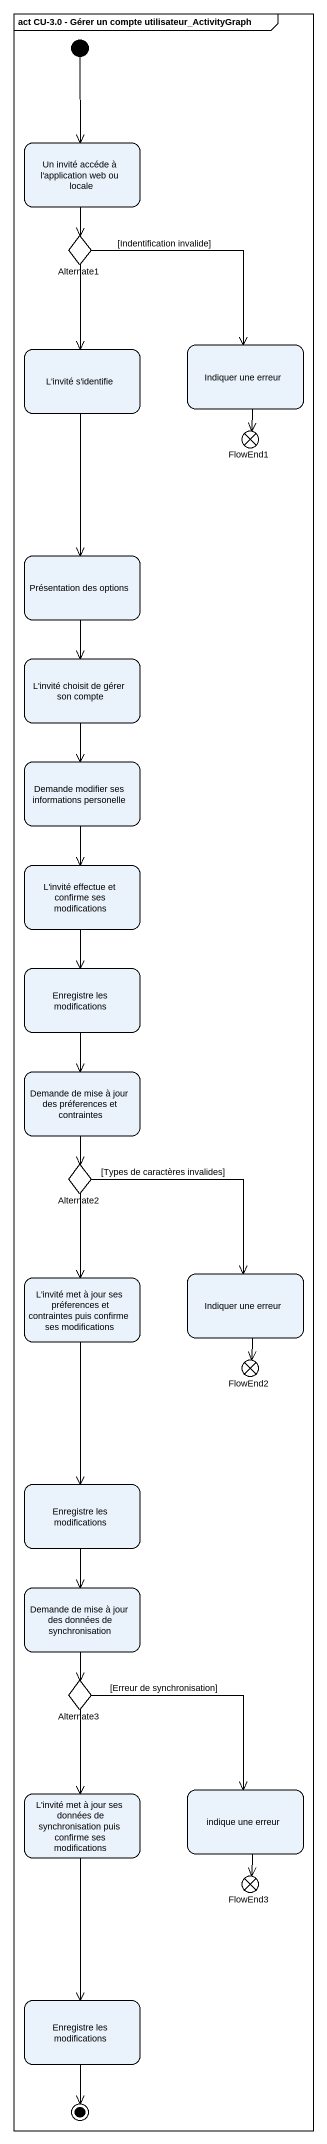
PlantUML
@startuml
mainframe act CU-3.0 - Gérer un compte utilisateur_ActivityGraph
hide empty description
state "Un invité accéde à l'application web ou locale" as Un_invité_accéde_à_l
state Alternate1 <<choice>>
state "L'invité s'identifie" as L_invité_s_identifie
state "Indiquer une erreur" as Indiquer_une_erreur
state FlowEnd1 <<end>>
state "Présentation des options" as Présentation_des_options
state "L'invité choisit de gérer son compte" as L_invité_choisit_de_gérer
state "Demande modifier ses informations personelle" as Demande_modifier_ses
state "L'invité effectue et confirme ses modifications" as L_invité_effectue_et
state "Enregistre les modifications" as Enregistre_les_modifications
state "Demande de mise à jour des préferences et contraintes" as Demande_de_mise_à_jour_des
state Alternate2 <<choice>>
state "L'invité met à jour ses préferences et contraintes puis confirme ses modifications" as L_invité_met_à_jour_ses
state "Indiquer une erreur" as Indiquer_une_erreur_2
state FlowEnd2 <<end>>
state "Enregistre les modifications" as Enregistre_les_modifications_2
state "Demande de mise à jour des données de synchronisation" as Demande_de_mise_à_jour_des_2
state Alternate3 <<choice>>
state "indique une erreur" as indique_une_erreur
state "L'invité met à jour ses données de synchronisation puis confirme ses modifications" as L_invité_met_à_jour_ses_2
state FlowEnd3 <<end>>
state "Enregistre les modifications" as Enregistre_les_modifications_3
[*] --> Un_invité_accéde_à_l
Un_invité_accéde_à_l --> Alternate1
Alternate1 --> L_invité_s_identifie
Alternate1 --> Indiquer_une_erreur : [Indentification invalide]
L_invité_s_identifie --> Présentation_des_options
Indiquer_une_erreur --> FlowEnd1
Présentation_des_options --> L_invité_choisit_de_gérer
L_invité_choisit_de_gérer --> Demande_modifier_ses
Demande_modifier_ses --> L_invité_effectue_et
L_invité_effectue_et --> Enregistre_les_modifications
Enregistre_les_modifications --> Demande_de_mise_à_jour_des
Demande_de_mise_à_jour_des --> Alternate2
Alternate2 --> L_invité_met_à_jour_ses
Alternate2 --> Indiquer_une_erreur_2 : [Types de caractères invalides]
L_invité_met_à_jour_ses --> Enregistre_les_modifications_2
Indiquer_une_erreur_2 --> FlowEnd2
Enregistre_les_modifications_2 --> Demande_de_mise_à_jour_des_2
Demande_de_mise_à_jour_des_2 --> Alternate3
Alternate3 --> indique_une_erreur : [Erreur de synchronisation]
Alternate3 --> L_invité_met_à_jour_ses_2
indique_une_erreur --> FlowEnd3
L_invité_met_à_jour_ses_2 --> Enregistre_les_modifications_3
Enregistre_les_modifications_3 --> [*]
@enduml
